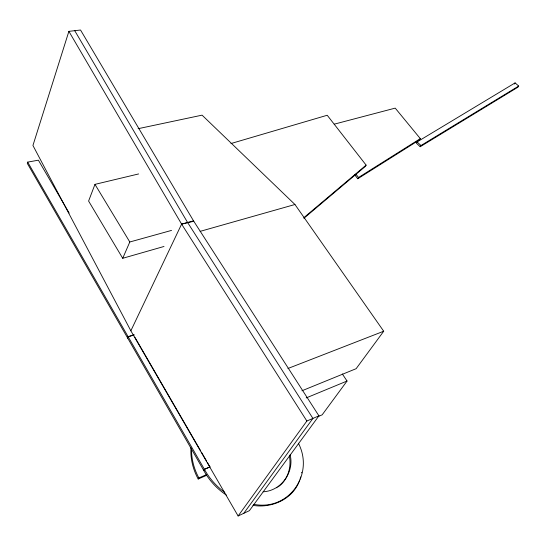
<?xml version="1.0" encoding="UTF-8"?>
<svg xmlns="http://www.w3.org/2000/svg" width="546" height="546" viewBox="0 0 546 546"><rect width="100%" height="100%" fill="white"/><g stroke="black" fill="none" stroke-linecap="round" stroke-linejoin="round"><path stroke-width="0.82" d="M191.537 448.757C191.284 458.913 194.048 469.034 198.86 477.941L198.178 479.013C193.059 469.533 190.274 458.674 190.957 447.877M301.638 472.863L301.733 472.276M300.587 477.463L300.744 476.904M69.165 213.056L38.391 160.176L27.696 162.114L27.3 163.377L203.719 470.406C209.118 480.378 217.062 488.929 226.508 495.188M68.885 31.354L181.606 224.113L193.775 221.273L80.535 30.023L68.885 31.354L32.937 145.482L130.856 330.794L238.111 515.977L249.379 510.681L318.925 415.847L193.502 220.837L181.606 224.113L130.856 330.794M300.061 479.142L300.245 478.589M299.467 480.794L299.672 480.248M138.623 173.942L94.97 184.364L88.602 201.058L122.714 258.292L164.012 246.471M299.031 481.872L299.249 481.333M122.714 258.292L129.805 241.994L171.546 230.398M298.798 482.405C291.523 499.897 271 508.374 252.975 505.371M230.985 143.537L327.211 115.254L366.113 165.117L365.383 166.359L303.89 218.298M354.661 174.713L357.76 178.74L358.51 177.511L420.311 138.629L395.215 108.122L334.227 124.174M204.409 470.106L203.706 470.406L204.409 469.321L210.012 466.905M417.103 141.926L416.332 143.113L420.195 146.724L517.915 87.189L518.7 86.063L515.096 82.89L417.103 141.926L420.966 145.536L518.7 86.063M203.719 470.406L204.422 469.314L209.63 467.076M420.311 138.629L419.546 139.817L357.76 178.74M420.195 146.724L420.966 145.536M514.312 84.023L515.096 82.89M238.111 515.977L306.859 421.021L318.925 415.847M243.769 513.322L312.919 418.42L187.578 222.468M342.315 373.942L347.044 381.033L322.174 414.823L318.27 416.496M138.118 128.692L202.075 115.151L294.956 204.504L383.708 331.231L356.128 368.693L301.924 390.779M279.661 485.708C288.281 478.63 291.537 466.55 289.353 455.835M303.945 217.588L366.113 165.117M278.972 486.268L279.32 485.988M278.262 486.807L278.617 486.541M276.795 487.831L277.17 487.585M198.86 477.941L206.511 474.617M198.178 479.013L206.504 475.382M306.204 397.918L347.044 381.033M287.926 368.502L383.708 331.231M133.517 334.937L128.023 336.766L127.45 337.954L128.023 336.766L134.439 334.903M200.129 231.368L294.956 204.504M263.111 491.782C281.17 490.936 294.485 472.133 290.131 454.777M253.74 504.327C288.861 511.254 314.598 474.317 298.382 443.202M224.809 492.437C216.421 486.363 209.364 478.426 204.409 469.321L27.696 162.114M355.924 174.16L358.51 177.511M181.606 224.113L306.859 421.021M94.97 184.364L129.805 241.994M74.727 30.685L187.715 222.693M134.814 337.148L200.594 450.689M201.447 452.163L206.572 461.015M207.425 462.489L209.992 466.912"/></g></svg>
